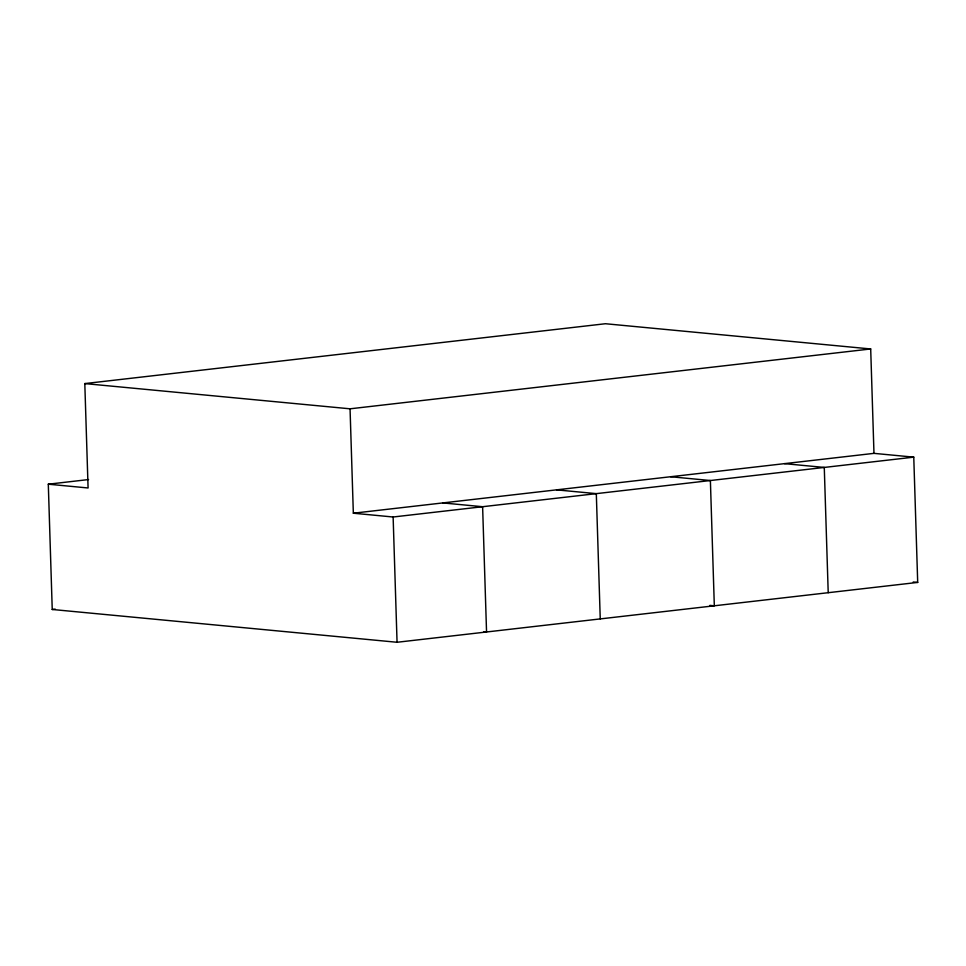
<?xml version="1.0" encoding="UTF-8"?>
<svg xmlns="http://www.w3.org/2000/svg" width="966" height="966" viewBox="0 0 966 966"><rect width="100%" height="100%" fill="white"/><g stroke="black" fill="none" stroke-linecap="round" stroke-linejoin="round"><path stroke-width="1.45" d="M48.3 484.195L88.087 487.975L84.803 383.587L605.44 323.731L870.692 348.955L873.976 453.356L913.764 457.147L917.7 582.413L397.062 642.269L52.236 609.474L48.3 484.195L88.57 479.559M84.803 383.587L350.054 408.811L870.692 348.955M350.054 408.811L353.339 513.212L873.976 453.356M353.339 513.212L393.126 517.003L913.764 457.147M52.236 609.474L55.219 609.123M784.489 463.644L824.276 467.435L828.212 592.701M670.597 476.733L710.384 480.525L714.321 605.803L709.901 605.38M556.525 489.859L596.312 493.638L600.248 618.916M442.826 502.924L482.614 506.715L486.55 631.981L483.604 631.704M913.208 581.991L917.7 582.413M393.126 517.003L397.062 642.269"/></g></svg>
